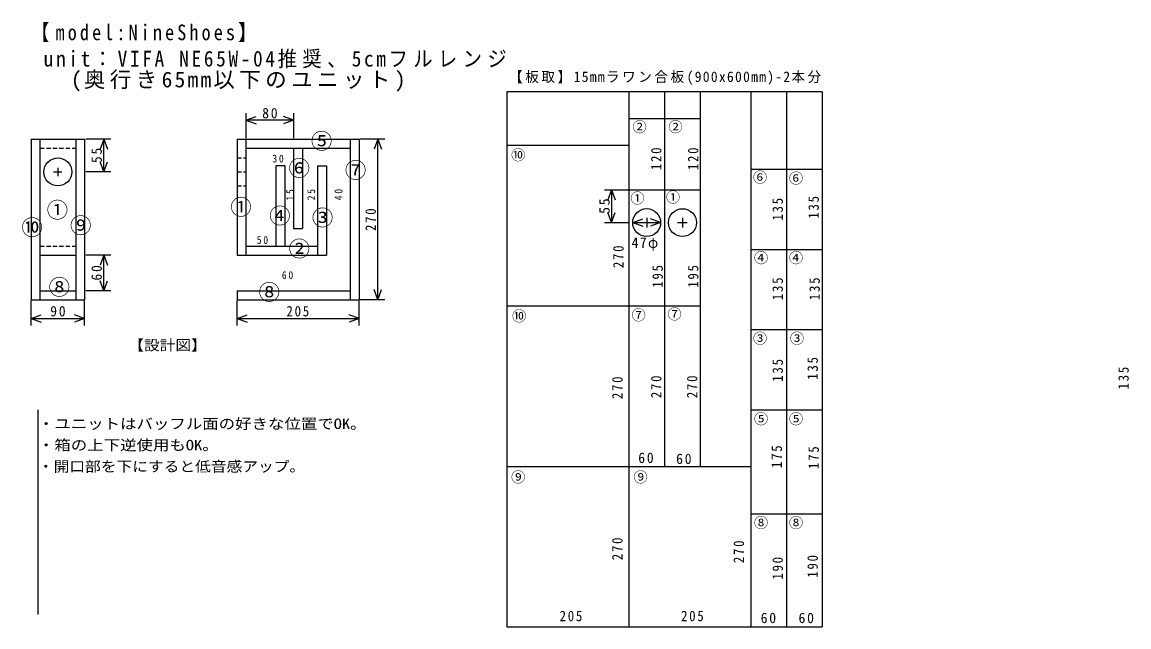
# Model space of a CAD drawing. Units: millimetres, scale not verified. Extents: x -944 to 916, y -447 to 571.
import ezdxf
from ezdxf.enums import TextEntityAlignment as Align

# ---------------------------------------------------------------- set-up
doc = ezdxf.new("R2010")
doc.units = ezdxf.units.MM
doc.header["$LTSCALE"] = 6
doc.linetypes.add('DASHED1', pattern=[1.8, 1.2, -0.6])
doc.layers.add('0-0', color=7, linetype='Continuous')
doc.styles.add('ＭＳ ゴシック', font='')
doc.styles.get('ＭＳ ゴシック').set_extended_font_data('MS Gothic')

msp = doc.modelspace()

# ---------------------------------------------------------------- linework, layer by layer
at = {"layer": '0-0'}
for p, q in [((-129.378, 453.264), (-129.378, -446.736)), ((400.622, 453.264), (-129.378, 453.264)), ((75.622, 453.264), (75.622, -446.736)), ((135.622, 453.264), (135.622, -176.736)), ((195.622, 453.264), (195.622, -176.736)), ((280.622, 453.264), (280.622, -446.736)), ((340.622, 453.264), (340.622, -446.736)), ((400.622, 453.264), (400.622, -446.736)), ((75.622, 408.264), (195.622, 408.264)), ((-928.808, 373.601), (-928.808, 103.601)), ((-928.808, 373.601), (-838.808, 373.601)), ((-913.808, 373.601), (-913.808, 103.601)), ((-853.808, 373.601), (-853.808, 103.601)), ((-838.808, 373.601), (-838.808, 103.601)), ((-582.668, 373.601), (-582.668, 178.601)), ((-582.668, 373.601), (-377.668, 373.601)), ((-567.668, 373.601), (-567.668, 178.601)), ((-392.668, 373.601), (-392.668, 103.601)), ((-377.668, 373.601), (-377.668, 103.601)), ((-567.668, 358.601), (-392.668, 358.601)), ((-487.668, 358.601), (-487.668, 223.601)), ((-472.668, 358.601), (-472.668, 223.601)), ((-129.378, 363.264), (75.622, 363.264)), ((-890.808, 318.601), (-876.808, 318.601)), ((-883.808, 325.601), (-883.808, 311.601)), ((-517.668, 328.601), (-517.668, 193.601)), ((-502.668, 328.601), (-517.668, 328.601)), ((-502.668, 328.601), (-502.668, 193.601)), ((-447.668, 328.601), (-447.668, 178.601)), ((-447.668, 328.601), (-432.668, 328.601)), ((-432.668, 328.601), (-432.668, 178.601)), ((280.622, 323.264), (400.622, 323.264)), ((75.622, 288.264), (195.622, 288.264)), ((-487.668, 223.601), (-472.668, 223.601)), ((99.242, 233.248), (113.576, 233.248)), ((105.509, 241.538), (105.509, 225.217)), ((157.346, 233.221), (173.591, 233.221)), ((165.698, 241.511), (165.698, 225.19)), ((-567.668, 193.601), (-447.668, 193.601)), ((280.622, 188.264), (400.622, 188.264)), ((-913.808, 178.601), (-853.808, 178.601)), ((-582.668, 178.601), (-432.668, 178.601)), ((-913.808, 118.601), (-853.808, 118.601)), ((-582.668, 118.601), (-582.668, 103.601)), ((-582.668, 118.601), (-392.668, 118.601)), ((-928.808, 103.601), (-838.808, 103.601)), ((-582.668, 103.601), (-377.668, 103.601)), ((-129.378, 93.264), (195.622, 93.264)), ((280.622, 53.264), (400.622, 53.264)), ((-917.254, -81.606), (-917.254, -425.984)), ((280.622, -81.736), (400.622, -81.736)), ((-129.378, -176.736), (280.622, -176.736)), ((280.622, -256.736), (400.622, -256.736)), ((-129.378, -446.736), (400.622, -446.736))]:
    msp.add_line(p, q, dxfattribs=at)
at = {"layer": '0-0', "color": 4}
for p, q in [((-567.668, 417.378), (-567.668, 375.378)), ((-567.668, 405.378), (-550.754, 411.534)), ((-487.668, 405.378), (-504.583, 411.534)), ((-487.668, 417.378), (-487.668, 375.378)), ((-487.668, 405.378), (-567.668, 405.378)), ((-567.668, 405.378), (-550.754, 399.222)), ((-487.668, 405.378), (-504.583, 399.222)), ((-794.658, 373.601), (-836.658, 373.601)), ((-806.658, 373.601), (-812.815, 356.687)), ((-806.658, 318.601), (-806.658, 373.601)), ((-806.658, 373.601), (-800.502, 356.687)), ((-334.234, 373.601), (-376.234, 373.601)), ((-346.234, 373.601), (-352.391, 356.687)), ((-346.234, 103.601), (-346.234, 373.601)), ((-346.234, 373.601), (-340.078, 356.687)), ((-806.658, 318.601), (-812.815, 335.516)), ((-806.658, 318.601), (-800.502, 335.516)), ((-794.658, 318.601), (-836.658, 318.601)), ((34.608, 288.264), (76.608, 288.264)), ((46.608, 288.264), (40.452, 271.35)), ((46.608, 288.264), (46.608, 233.264)), ((46.608, 288.264), (52.765, 271.35)), ((46.608, 233.264), (40.452, 250.179)), ((46.608, 233.264), (52.765, 250.179)), ((34.608, 233.264), (76.608, 233.264)), ((82.009, 233.248), (98.924, 239.404)), ((82.009, 233.248), (129.009, 233.248)), ((82.009, 233.248), (98.924, 227.092)), ((129.009, 233.248), (112.095, 239.404)), ((129.009, 233.248), (112.095, 227.092)), ((-794.658, 178.601), (-836.658, 178.601)), ((-806.658, 178.601), (-812.815, 161.687)), ((-806.658, 118.601), (-806.658, 178.601)), ((-806.658, 178.601), (-800.502, 161.687)), ((-806.658, 118.601), (-812.815, 135.516)), ((-806.658, 118.601), (-800.502, 135.516)), ((-794.658, 118.601), (-836.658, 118.601)), ((-346.234, 103.601), (-352.391, 120.516)), ((-346.234, 103.601), (-340.078, 120.516)), ((-928.808, 60.221), (-928.808, 102.221)), ((-838.808, 60.221), (-838.808, 102.221)), ((-582.668, 60.221), (-582.668, 102.221)), ((-377.668, 60.221), (-377.668, 102.221)), ((-334.234, 103.601), (-376.234, 103.601)), ((-928.808, 72.221), (-911.894, 78.378)), ((-838.808, 72.221), (-855.723, 78.378)), ((-582.668, 72.221), (-565.754, 78.378)), ((-377.668, 72.221), (-394.583, 78.378)), ((-928.808, 72.221), (-838.808, 72.221)), ((-928.808, 72.221), (-911.894, 66.065)), ((-838.808, 72.221), (-855.723, 66.065)), ((-582.668, 72.221), (-377.668, 72.221)), ((-582.668, 72.221), (-565.754, 66.065)), ((-377.668, 72.221), (-394.583, 66.065))]:
    msp.add_line(p, q, dxfattribs=at)
at = {"layer": '0-0', "linetype": 'DASHED1'}
for p, q in [((-913.808, 358.601), (-853.808, 358.601)), ((-582.668, 342.101), (-567.668, 342.101)), ((-582.668, 318.601), (-567.668, 318.601)), ((-582.668, 295.101), (-567.668, 295.101)), ((-913.808, 193.601), (-853.808, 193.601))]:
    msp.add_line(p, q, dxfattribs=at)
at = {"layer": '0-0'}
for centre in [(-883.808, 318.601), (105.509, 233.248), (165.698, 233.221)]:
    msp.add_circle(centre, 23.5, dxfattribs=at)

# ---------------------------------------------------------------- texts
at = {"layer": '0-0', "style": 'ＭＳ ゴシック'}
for s, p in [('②', (81.606, 380.285)), ('②', (141.995, 380.285)), ('⑩', (-122.409, 332.953)), ('⑥', (283.99, 295.415)), ('⑥', (344.378, 293.782)), ('①', (77.961, 260.277)), ('①', (137.724, 261.893)), ('④', (285.622, 159.948)), ('④', (344.378, 159.948)), ('⑩', (-120.777, 62.021)), ('⑦', (79.974, 63.653)), ('⑦', (140.363, 65.285)), ('③', (283.99, 24.482)), ('③', (346.01, 24.482)), ('⑤', (285.622, -110.984)), ('⑤', (344.378, -110.984)), ('⑨', (-122.409, -208.912)), ('⑨', (83.238, -208.912)), ('⑧', (285.622, -285.622)), ('⑧', (344.378, -285.622))]:
    msp.add_text(s, height=17.6, dxfattribs=at).set_placement(p, align=Align.BOTTOM_LEFT)
at = {"layer": '0-0', "color": 5, "style": 'ＭＳ ゴシック'}
for s, p in [('⑤', (-458.627, 349.275)), ('⑥', (-496.166, 303.575)), ('⑦', (-401.503, 300.311)), ('①', (-902.565, 233.394)), ('①', (-594.093, 238.29)), ('④', (-528.808, 223.601)), ('⑩', (-945, 204.016)), ('⑨', (-863.394, 207.28)), ('③', (-456.995, 220.337)), ('②', (-496.166, 168.109)), ('⑧', (-899.315, 103.629)), ('⑧', (-546.605, 95.181))]:
    msp.add_text(s, height=26.39, dxfattribs=at).set_placement(p, align=Align.BOTTOM_LEFT)
at = {"layer": '0-0', "style": 'ＭＳ ゴシック'}
for s, width, p in [('【設計図】', 1.1, (-765.466, 13.057)), ('・ユニットはバッフル面の好きな位置でOK。', 1.15, (-917.254, -119.145)), ('・箱の上下逆使用もOK。', 1.15, (-917.254, -155.052)), ('・開口部を下にすると低音感アップ。', 1.1, (-917.254, -190.959))]:
    msp.add_text(s, height=17.6, dxfattribs=dict(at, width=width)).set_placement(p, align=Align.BOTTOM_LEFT)
at = {"layer": '0-0', "color": 5, "char_height": 26.39, "attachment_point": 7, "style": 'ＭＳ ゴシック'}
for s, insert in [('\\T1.34;\\W0.85;【model:NineShoes】', (-928.679, 536.969)), ('\\T1.28;\\W0.9;unit：VIFA\\~NE65W-04推奨、5cmフルレンジ', (-907.461, 492.902)), ('\\T1.21;(奥行き65mm以下のユニット)', (-861.762, 453.731))]:
    msp.add_mtext(s, dxfattribs=dict(at, insert=insert))
at = {"layer": '0-0', "attachment_point": 7, "style": 'ＭＳ ゴシック'}
for s, insert, char_height in [('\\T1.19;\\W0.95;【板取】15mmラワン合板(900x600mm)-2本分', (-125.674, 465.155), 17.6), ('\\T1.27;\\W0.95;80', (-540.418, 408.378), 17.6), ('\\T1.36;\\W0.9;30', (-523.348, 334.208), 13.2), ('\\T1.36;\\W0.9;50', (-549.603, 197.27), 13.2), ('\\T1.2;\\W0.95;47φ', (80.384, 185.978), 17.6), ('\\T1.36;\\W0.9;60', (-507.389, 138.067), 13.2), ('\\T1.27;\\W0.95;90', (-896.558, 75.221), 17.6), ('\\T1.27;\\W0.9;205', (-499.668, 75.221), 17.6), ('\\T1.27;\\W0.95;60', (91.399, -171.373), 17.6), ('\\T1.27;\\W0.95;60', (155.052, -173.005), 17.6), ('\\T1.27;\\W0.9;205', (-40.803, -437.409), 17.6), ('\\T1.27;\\W0.9;205', (163.212, -437.409), 17.6), ('\\T1.27;\\W0.95;60', (297.047, -440.674), 17.6), ('\\T1.27;\\W0.95;60', (360.699, -440.674), 17.6)]:
    msp.add_mtext(s, dxfattribs=dict(at, insert=insert, char_height=char_height))
at = {"layer": '0-0', "attachment_point": 7, "rotation": 90, "style": 'ＭＳ ゴシック'}
for s, insert, char_height in [('\\T1.27;\\W0.95;55', (-809.658, 333.351), 17.6), ('\\T1.27;\\W0.9;120', (130.57, 321.528), 17.6), ('\\T1.27;\\W0.9;120', (192.591, 321.528), 17.6), ('\\T1.36;\\W0.9;15', (-486.796, 270.372), 13.2), ('\\T1.36;\\W0.9;25', (-451.275, 270.887), 13.2), ('\\T1.36;\\W0.9;40', (-405.457, 270.887), 13.2), ('\\T1.27;\\W0.95;55', (43.608, 248.014), 17.6), ('\\T1.27;\\W0.9;135', (334.585, 236.658), 17.6), ('\\T1.27;\\W0.9;135', (394.974, 239.922), 17.6), ('\\T1.27;\\W0.9;270', (-349.234, 219.101), 17.6), ('\\T1.27;\\W0.9;270', (66.917, 156.684), 17.6), ('\\T1.27;\\W0.95;60', (-809.658, 135.851), 17.6), ('\\T1.27;\\W0.9;195', (132.879, 123.792), 17.6), ('\\T1.27;\\W0.9;195', (192.641, 123.792), 17.6), ('\\T1.27;\\W0.9;135', (334.585, 102.824), 17.6), ('\\T1.27;\\W0.9;135', (396.606, 102.824), 17.6), ('\\T1.27;\\W0.9;135', (334.585, -34.275), 17.6), ('\\T1.27;\\W0.9;135', (393.342, -31.01), 17.6), ('\\T1.27;\\W0.9;135', (915.622, -47.332), 17.6), ('\\T1.27;\\W0.9;270', (65.285, -63.653), 17.6), ('\\T1.27;\\W0.9;270', (130.57, -62.021), 17.6), ('\\T1.27;\\W0.9;270', (190.959, -62.021), 17.6), ('\\T1.27;\\W0.9;175', (332.953, -179.534), 17.6), ('\\T1.27;\\W0.9;175', (394.974, -181.166), 17.6), ('\\T1.27;\\W0.9;270', (65.285, -334.585), 17.6), ('\\T1.27;\\W0.9;270', (269.301, -339.482), 17.6), ('\\T1.27;\\W0.9;190', (334.585, -367.228), 17.6), ('\\T1.27;\\W0.9;190', (393.342, -363.964), 17.6)]:
    msp.add_mtext(s, dxfattribs=dict(at, insert=insert, char_height=char_height))

doc.saveas('drawing.dxf')
